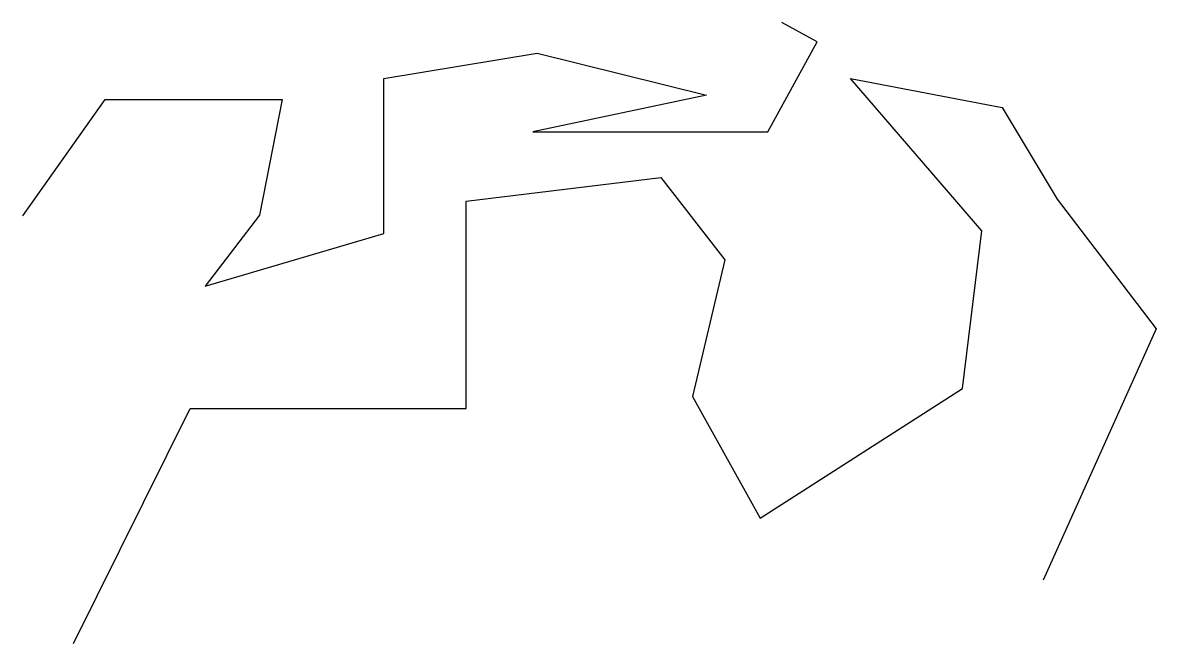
# Model space of a CAD drawing. Header units: millimetres. Extents: x 8 to 422, y 32 to 259.
import ezdxf

# ---------------------------------------------------------------- set-up
doc = ezdxf.new("R2010")
doc.units = ezdxf.units.MM

msp = doc.modelspace()

# ---------------------------------------------------------------- linework, layer by layer
for p, q in [((358.47, 182.69), (310.36, 238.48)), ((310.36, 238.48), (365.85, 227.9)), ((365.85, 227.9), (386.06, 194.24)), ((169.86, 193.59), (241.07, 202.25)), ((241.07, 202.25), (264.49, 172.11)), ((169.86, 117.6), (169.86, 193.59)), ((386.06, 194.24), (422.31, 146.78)), ((351.42, 124.98), (358.47, 182.69)), ((264.49, 172.11), (252.62, 122.09)), ((422.31, 146.78), (380.93, 54.75)), ((277.32, 77.52), (351.42, 124.98)), ((252.62, 122.09), (277.32, 77.52)), ((26.15, 31.67), (68.82, 117.6)), ((68.82, 117.6), (169.86, 117.6))]:
    msp.add_line(p, q)
msp.add_lwpolyline([(7.55, 188.14), (37.7, 230.79), (102.5, 230.79), (94.16, 188.46), (74.27, 162.49), (139.71, 181.73), (139.71, 238.48), (195.84, 247.78), (257.75, 232.39), (194.24, 218.93), (280.21, 218.93), (298.17, 251.95), (285.35, 258.92)])

doc.saveas('drawing.dxf')
